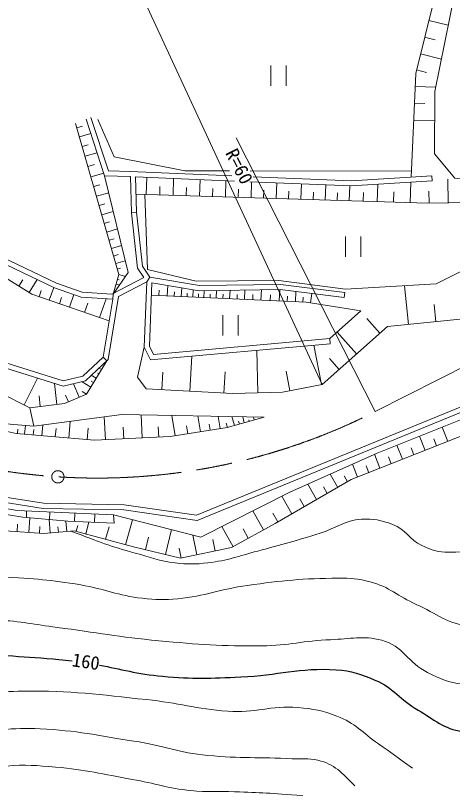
# Model space of a CAD drawing. Units: millimetres, scale not verified. Extents: x 40000 to 680000, y 20000 to 380000.
# Drawn here: x 169327 to 211955, y 242120 to 318286 of the extents above; entities that cross this region are included whole.
import ezdxf
from ezdxf.enums import TextEntityAlignment as Align

# ---------------------------------------------------------------- set-up
doc = ezdxf.new("R2010")
doc.units = ezdxf.units.MM
doc.header["$LTSCALE"] = 1000
doc.linetypes.add('CHAIN', pattern=[18.5, 12, -1.5, 3.5, -1.5])
for name, color, linetype, lineweight in [('M-BGD', 7, 'Continuous', 13), ('M-BMK', 2, 'CHAIN', 13), ('M-STR-HTXT', 7, 'Continuous', 13)]:
    doc.layers.add(name, color=color, linetype=linetype, lineweight=lineweight)
doc.styles.add('ＭＳ ゴシック', font='')
doc.styles.get('ＭＳ ゴシック').set_extended_font_data('MS Gothic')

msp = doc.modelspace()

# ---------------------------------------------------------------- linework, layer by layer
at = {"layer": 'M-BGD'}
for p, q in [((208371, 312645), (210307, 320443)), ((209653, 317808), (211542, 317340)), ((209248, 316178), (210267, 315925)), ((208843, 314547), (210882, 314041)), ((194237, 313427), (194237, 311427)), ((195737, 311427), (195737, 313427)), ((207916, 302512), (208371, 312645)), ((208455, 312980), (209434, 312737)), ((208314, 311376), (210331, 311286)), ((208241, 309731), (209269, 309685)), ((179399, 293007), (175187, 307750)), ((178383, 303121), (176683, 308317)), ((208167, 308086), (210223, 307994)), ((175308, 307326), (175861, 307484)), ((175561, 306441), (176668, 306757)), ((175830, 305498), (176419, 305667)), ((176099, 304556), (177277, 304893)), ((176386, 303553), (177013, 303732)), ((176673, 302550), (177926, 302908)), ((180514, 303054), (178383, 303121)), ((190443, 302639), (180514, 303054)), ((180530, 302554), (180635, 299055)), ((190702, 302127), (181030, 302532)), ((181030, 302532), (181134, 299090)), ((182082, 300825), (182135, 302486)), ((207942, 303091), (192214, 303125)), ((209989, 302140), (209958, 302639)), ((176946, 301591), (177546, 301763)), ((184698, 300741), (184750, 302377)), ((187273, 300659), (187324, 302269)), ((189808, 300579), (189858, 302163)), ((202112, 301650), (192184, 302065)), ((192302, 300499), (192352, 302058)), ((194757, 300421), (194806, 301956)), ((197173, 300344), (197222, 301854)), ((199552, 300269), (199599, 301755)), ((201892, 300194), (201939, 301657)), ((209989, 302140), (202112, 301650)), ((204615, 300107), (204669, 301809)), ((207820, 300005), (207884, 302009)), ((211555, 299986), (211516, 302320)), ((177220, 300633), (178419, 300975)), ((181081, 300856), (209510, 299952)), ((183390, 300783), (183416, 301601)), ((185986, 300700), (186011, 301505)), ((188540, 300619), (188566, 301411)), ((191055, 300539), (191080, 301319)), ((193530, 300460), (193554, 301227)), ((195965, 300383), (195989, 301138)), ((198363, 300306), (198386, 301050)), ((200722, 300231), (200745, 300963)), ((203253, 300151), (203281, 301002)), ((206218, 300056), (206249, 301058)), ((209688, 299955), (209668, 301122)), ((209510, 299952), (226643, 300236)), ((177478, 299732), (178040, 299893)), ((177735, 298832), (178860, 299154)), ((181134, 299090), (180637, 299036)), ((177976, 297986), (178505, 298137)), ((178218, 297140), (179275, 297443)), ((178445, 296346), (178942, 296488)), ((201507, 296712), (201507, 294712)), ((203007, 294712), (203007, 296712)), ((178672, 295551), (179665, 295835)), ((170918, 291072), (164201, 295227)), ((178885, 294805), (179352, 294938)), ((173130, 291687), (166848, 294689)), ((179099, 294059), (180031, 294325)), ((179249, 293531), (179579, 293625)), ((169646, 291859), (170036, 292490)), ((170655, 291235), (171436, 292496)), ((181856, 292696), (178714, 291088)), ((178851, 291079), (179399, 293007)), ((179261, 292522), (179426, 292475)), ((179398, 293003), (180058, 292816)), ((182138, 292279), (182433, 292736)), ((172615, 290484), (173045, 291727)), ((179125, 292041), (179455, 291948)), ((182138, 292279), (179373, 290864)), ((181883, 285888), (182138, 292279)), ((182635, 292194), (187235, 291410)), ((184129, 290907), (184175, 291932)), ((207661, 288122), (207285, 291900)), ((178467, 288457), (170918, 291072)), ((171620, 290829), (171836, 291450)), ((175738, 290778), (173130, 291687)), ((174581, 289803), (175007, 291032)), ((178819, 290580), (178851, 291079)), ((182587, 290976), (197675, 290299)), ((183309, 290944), (183332, 291456)), ((184813, 290876), (184832, 291303)), ((185497, 290846), (185535, 291700)), ((186066, 290820), (186082, 291176)), ((186636, 290794), (186668, 291507)), ((187174, 290770), (187189, 291106)), ((187235, 291410), (195137, 291529)), ((187711, 290746), (187741, 291418)), ((188305, 290719), (188322, 291091)), ((188899, 290693), (188933, 291435)), ((189557, 290663), (189575, 291074)), ((190214, 290634), (190251, 291455)), ((190941, 290601), (190961, 291055)), ((191668, 290568), (191709, 291477)), ((192472, 290532), (192495, 291035)), ((193276, 290496), (193321, 291501)), ((194166, 290456), (194191, 291012)), ((195055, 290416), (195105, 291528)), ((195137, 291529), (201380, 290738)), ((196636, 290345), (196680, 291333)), ((198095, 290231), (198240, 291136)), ((201380, 290738), (201443, 291234)), ((173598, 290144), (173811, 290758)), ((178819, 290580), (175738, 290778)), ((176052, 289294), (176370, 290213)), ((177522, 288785), (178159, 290623)), ((178819, 290580), (177884, 284938)), ((178349, 284690), (179373, 290864)), ((195845, 290381), (195868, 290875)), ((197368, 290312), (197389, 290770)), ((197675, 290299), (203032, 289439)), ((199979, 286731), (203032, 289439)), ((210331, 288387), (210165, 290056)), ((189549, 289034), (189549, 287034)), ((191049, 287034), (191049, 289034)), ((204881, 287267), (203618, 288685)), ((205611, 287918), (216920, 289042)), ((153533, 288486), (173960, 282086)), ((199248, 282252), (205611, 287918)), ((202612, 285247), (200712, 287381)), ((200024, 286233), (199979, 286731)), ((181883, 285888), (181209, 282958)), ((182479, 284664), (181883, 285888)), ((200024, 286233), (182479, 284664)), ((199182, 282239), (198440, 286091)), ((178227, 284575), (177884, 284938)), ((186334, 281600), (186521, 285025)), ((192977, 281438), (192863, 285593)), ((176133, 282599), (178349, 284690)), ((176253, 281312), (178227, 284575)), ((200905, 283727), (199955, 284794)), ((177450, 283291), (177332, 283363)), ((177709, 283719), (177472, 283863)), ((183594, 281750), (183688, 283463)), ((189654, 281419), (189767, 283494)), ((196101, 281646), (195730, 283572)), ((170166, 280270), (171464, 282868)), ((173960, 282086), (176133, 282599)), ((176932, 282436), (176695, 282579)), ((177191, 282864), (176717, 283151)), ((181209, 282958), (182068, 281834)), ((173366, 280311), (173118, 282349)), ((175530, 281005), (174970, 282324)), ((176674, 282008), (175819, 282525)), ((182068, 281834), (190533, 281371)), ((195361, 281503), (199248, 282252)), ((167729, 281488), (170727, 279989)), ((171735, 280112), (171611, 281132)), ((174107, 280401), (176253, 281312)), ((174475, 280557), (174195, 281217)), ((176260, 281324), (175833, 281583)), ((190533, 281371), (195361, 281503)), ((170727, 279989), (174107, 280401)), ((202084, 272965), (221662, 280720)), ((170727, 279989), (171091, 278197)), ((162956, 278858), (169373, 277476)), ((178084, 276859), (177976, 279097)), ((181686, 277033), (181578, 279285)), ((184896, 277241), (184578, 279228)), ((187366, 277636), (187119, 279179)), ((189284, 277943), (189092, 279142)), ((189985, 278055), (193575, 279056)), ((190686, 278250), (190444, 279116)), ((191649, 278519), (191488, 279096)), ((192130, 278653), (192090, 278798)), ((192612, 278788), (192532, 279076)), ((170204, 277404), (170279, 278263)), ((171896, 277256), (171988, 278314)), ((174510, 277028), (174653, 278662)), ((179885, 276946), (179831, 278072)), ((183294, 277110), (183246, 278115)), ((184420, 277165), (189985, 278055)), ((186131, 277438), (186007, 278210)), ((188325, 277789), (188229, 278389)), ((189993, 278057), (189872, 278490)), ((191167, 278385), (191087, 278673)), ((211517, 276701), (210967, 278088)), ((169373, 277476), (177030, 276809)), ((169517, 277464), (169554, 277893)), ((171050, 277330), (171096, 277859)), ((173203, 277142), (173274, 277959)), ((176296, 276873), (176393, 277989)), ((177030, 276809), (184420, 277165)), ((209298, 275822), (208750, 277204)), ((210407, 276262), (210133, 276955)), ((207086, 274946), (206541, 276323)), ((208192, 275384), (207918, 276075)), ((204883, 274073), (204344, 275434)), ((205985, 274510), (205712, 275198)), ((202706, 273211), (202204, 274479)), ((203795, 273642), (203525, 274323)), ((200773, 272210), (200027, 273507)), ((194645, 268686), (202084, 272965)), ((201718, 272754), (201378, 273345)), ((198698, 271018), (197831, 272526)), ((199735, 271614), (199363, 272262)), ((196284, 269629), (195296, 271347)), ((169481, 269940), (163867, 270956)), ((197491, 270323), (197057, 271078)), ((164350, 270194), (170040, 269305)), ((178880, 269508), (169481, 269940)), ((170403, 269898), (170374, 269274)), ((172669, 269794), (172636, 269065)), ((175113, 269681), (175076, 268870)), ((193527, 268063), (192490, 269924)), ((194910, 268839), (194416, 269698)), ((170040, 269305), (174434, 268899)), ((170615, 267809), (170703, 269244)), ((172698, 267769), (172587, 269070)), ((174315, 267907), (174228, 268918)), ((174434, 268899), (178931, 268695)), ((177055, 269592), (177017, 268782)), ((178931, 268695), (178880, 269508)), ((180068, 266600), (180733, 269040)), ((169466, 267880), (169511, 268597)), ((171657, 267744), (171697, 268396)), ((173507, 267838), (173463, 268343)), ((175252, 267914), (175407, 268485)), ((176165, 267665), (176476, 268806)), ((178116, 267132), (178449, 268352)), ((190550, 266405), (189449, 268381)), ((190409, 266326), (194645, 268686)), ((192038, 267234), (191520, 268164)), ((168344, 267949), (172095, 267717)), ((172095, 267717), (175046, 267970)), ((175046, 267970), (180841, 266389)), ((183951, 265648), (184531, 268079)), ((187023, 265623), (186623, 267549)), ((182006, 266111), (182296, 267327)), ((188795, 265991), (188565, 267099)), ((180841, 266389), (185435, 265294)), ((185482, 265303), (185282, 266266)), ((185435, 265294), (190409, 266326))]:
    msp.add_line(p, q, dxfattribs=at)
for points in [[(212185, 320557), (210250, 310880), (210193, 304790), (212185, 302399), (217479, 301773), (229375, 302342), (230229, 303822), (244345, 310823), (243491, 315263), (231481, 320045), (225903, 322663), (222829, 324826), (220268, 327672)], [(178714, 291088), (175838, 291272), (173321, 292150), (167107, 295120), (139607, 315479)], [(308448, 302241), (304496, 304793), (298882, 307561), (292455, 309263), (287044, 309746), (281532, 309568), (279474, 309314), (267687, 306012), (251785, 299306), (242996, 294911), (233775, 288840), (221048, 282108), (204613, 275554), (196077, 271744), (187415, 267349), (178880, 269508)], [(271394, 308901), (251582, 300729), (242044, 295903), (233238, 290070), (214521, 280788), (186981, 269484), (179917, 270498), (172065, 270651), (165986, 271594), (156562, 274140), (150125, 276045), (141337, 278681), (133695, 280333), (126201, 280871), (119049, 280717), (111812, 279485), (104630, 277296), (84983, 269345), (81572, 267463)], [(271547, 308424), (251791, 300274), (242296, 295470), (233488, 289636), (214728, 280332), (187045, 268969), (179876, 269999), (172021, 270151), (165882, 271105), (156426, 273659), (149982, 275566), (141212, 278197), (133624, 279836), (126188, 280370), (119096, 280218), (111928, 278998), (104797, 276824), (98086, 274117), (85198, 268893), (81649, 266934)], [(176208, 308162), (178017, 302632), (180530, 302554)], [(190193, 303130), (185831, 303139), (178944, 304505), (177350, 308148)], [(177884, 284938), (175887, 283055), (173978, 282604), (153723, 288951), (146181, 292800), (132694, 300196), (127337, 302515), (122937, 303534), (120120, 303158), (119749, 301256), (118070, 298011), (116773, 297255)], [(178017, 302632), (180310, 293178), (178851, 291079)], [(209958, 302639), (202107, 302150), (192505, 302552)], [(226643, 300236), (210373, 292084), (201511, 291555), (195030, 292415), (186962, 292349), (182201, 293473), (181949, 300829)], [(181856, 292696), (181230, 293623), (180637, 299036)], [(182433, 292736), (181713, 293800), (181134, 299090)], [(201443, 291234), (195165, 292029), (187274, 291911), (182433, 292736)], [(199979, 286731), (182778, 285192), (182388, 285994), (182635, 292194)], [(171091, 278197), (162956, 278858), (152306, 282687)], [(171091, 278197), (179688, 279321), (193575, 279056)]]:
    msp.add_lwpolyline(points, dxfattribs=at)
for points, knots in [([(304545, 297221), (302130, 298541), (301382, 298905), (299281, 299825), (296251, 301153), (294449, 301657), (291271, 302578), (289008, 303235), (287761, 303802), (285415, 304030), (283057, 304259), (281651, 304324), (279358, 303730), (276139, 302895), (274560, 301739), (271599, 300226), (269409, 299106), (268275, 298306), (266093, 297172), (263315, 295728), (261632, 295168), (258884, 293668), (255160, 291636), (253290, 290130), (249674, 287912), (245629, 285431), (243183, 284327), (239262, 281654), (236829, 279996), (235444, 279068), (233255, 277099), (230901, 274982), (229459, 273867), (227548, 271343), (225936, 269211), (225014, 267946), (224095, 265436), (223077, 262657), (223274, 260869), (222292, 258077), (221811, 256708), (221667, 255798), (220691, 254724), (219673, 253604), (218656, 253432), (217187, 253072), (215572, 252676), (214581, 252764), (212932, 252972), (211539, 253146), (210786, 253501), (209528, 254123), (207616, 255067), (207139, 256750), (205073, 257277), (203178, 257759), (202021, 257396), (200067, 257327), (197438, 257234), (195990, 256762), (193359, 256726), (189425, 256672), (187216, 256868), (183298, 257226), (179410, 257583), (177260, 258036), (173386, 258528), (171120, 258816), (169863, 259143), (167580, 259229), (166505, 259269), (166122, 259287), (164826, 259251)], [0, 0, 0, 0, 1, 1, 1, 2, 2, 2, 3, 3, 3, 4, 4, 4, 5, 5, 5, 6, 6, 6, 7, 7, 7, 8, 8, 8, 9, 9, 9, 10, 10, 10, 11, 11, 11, 12, 12, 12, 13, 13, 13, 14, 14, 14, 15, 15, 15, 16, 16, 16, 17, 17, 17, 18, 18, 18, 19, 19, 19, 20, 20, 20, 21, 21, 21, 22, 22, 22, 23, 23, 23, 24, 24, 24, 24]), ([(167730, 263484), (171488, 263242), (172609, 263207), (175689, 262683), (178056, 262280), (179308, 261632), (181696, 261381), (183038, 261240), (183807, 261203), (185150, 261331), (187845, 261588), (189276, 262264), (191958, 262633), (195397, 263106), (197346, 263322), (200818, 263333), (202038, 263337), (202740, 263287), (203921, 262983), (205819, 262496), (206632, 261565), (208427, 260781), (210446, 259898), (211479, 258755), (213683, 258728), (214807, 258715), (215557, 258746), (216486, 259379), (218209, 260553), (218678, 261802), (219840, 263534), (221223, 265596), (221427, 267084), (222743, 269190), (223980, 271169), (224969, 272077), (226547, 273795), (229494, 277005), (231382, 278581), (234657, 281454), (236691, 283239), (237921, 284143), (240163, 285659), (243853, 288155), (246278, 288967), (250124, 291215), (253236, 293034), (254976, 294061), (258033, 295971), (262312, 298644), (263670, 299614), (268785, 303129)], [0, 0, 0, 0, 1, 1, 1, 2, 2, 2, 3, 3, 3, 4, 4, 4, 5, 5, 5, 6, 6, 6, 7, 7, 7, 8, 8, 8, 9, 9, 9, 10, 10, 10, 11, 11, 11, 12, 12, 12, 13, 13, 13, 14, 14, 14, 15, 15, 15, 16, 16, 16, 17, 17, 17, 17]), ([(252622, 296454), (249070, 294279), (248150, 293722), (245319, 291916), (242959, 290411), (241564, 289673), (239312, 288012), (237535, 286701), (236633, 285845), (234957, 284408), (232718, 282486), (231628, 281215), (229300, 279402), (227007, 277615), (225552, 276846), (223193, 275147), (221947, 274249), (221121, 273886), (220040, 272794), (219028, 271773), (218869, 270876), (217988, 269741), (216969, 268429), (216612, 267347), (215134, 266587), (213756, 265879), (212779, 265839), (211230, 265886), (210314, 265914), (209813, 266163), (208977, 266537), (207724, 267098), (207416, 268126), (206124, 268589), (204986, 268998), (204277, 269166), (203070, 269090), (201423, 268986), (200642, 268230), (199066, 267738), (196697, 267000), (195360, 266615), (192959, 265986), (191073, 265493), (190039, 265061), (188103, 264835), (186860, 264690), (186142, 264684), (184900, 264835), (183341, 265025), (182509, 265370), (180995, 265786), (178492, 266474), (177656, 266833), (174708, 267941)], [0, 0, 0, 0, 1, 1, 1, 2, 2, 2, 3, 3, 3, 4, 4, 4, 5, 5, 5, 6, 6, 6, 7, 7, 7, 8, 8, 8, 9, 9, 9, 10, 10, 10, 11, 11, 11, 12, 12, 12, 13, 13, 13, 14, 14, 14, 15, 15, 15, 16, 16, 16, 17, 17, 17, 18, 18, 18, 18]), ([(135488, 249971), (138054, 251236), (138943, 251629), (140895, 253090), (142484, 254279), (142961, 255493), (144690, 256469), (145719, 257050), (146371, 257554), (147549, 257457), (148672, 257364), (149186, 256769), (150097, 256105), (151547, 255047), (151814, 253773), (153372, 252882), (154927, 251992), (155914, 251587), (157687, 251322), (159882, 250995), (161141, 251566), (163353, 251738), (165975, 251943), (167431, 252276), (170060, 252310), (174782, 252372), (177423, 251960), (182121, 251478), (185223, 251160), (186913, 250559), (190023, 250334), (192700, 250141), (194210, 250909), (196886, 250698), (198398, 250579), (199262, 250406), (200681, 249867), (202460, 249190), (203173, 248251), (204736, 247163), (206049, 246249), (206472, 245943), (208063, 244772)], [0, 0, 0, 0, 1, 1, 1, 2, 2, 2, 3, 3, 3, 4, 4, 4, 5, 5, 5, 6, 6, 6, 7, 7, 7, 8, 8, 8, 9, 9, 9, 10, 10, 10, 11, 11, 11, 12, 12, 12, 13, 13, 13, 14, 14, 14, 14]), ([(202448, 243056), (201116, 244338), (200489, 245164), (198809, 245552), (197858, 245771), (197289, 245661), (196314, 245708), (193107, 245861), (191297, 245729), (188100, 246019), (185236, 246280), (183715, 246984), (180873, 247423), (177311, 247974), (175324, 248460), (171723, 248619), (170222, 248685), (169371, 248674), (167876, 248515), (166280, 248345), (165390, 248180), (163821, 247839), (161949, 247432), (161001, 246388), (159090, 246539), (157000, 246705), (155955, 247539), (154100, 248515), (152129, 249550), (151547, 251035), (149473, 251842), (148359, 252275), (147626, 252613), (146457, 252362), (144857, 252018), (143751, 251873), (142610, 250698), (141990, 250060), (141713, 249688), (141311, 248827)], [0, 0, 0, 0, 1, 1, 1, 2, 2, 2, 3, 3, 3, 4, 4, 4, 5, 5, 5, 6, 6, 6, 7, 7, 7, 8, 8, 8, 9, 9, 9, 10, 10, 10, 11, 11, 11, 12, 12, 12, 13, 13, 13, 13]), ([(146041, 247163), (146869, 247644), (147477, 248010), (148433, 247839), (149353, 247675), (149662, 247051), (150408, 246487), (151525, 245644), (151960, 244912), (153164, 244200), (154441, 243444), (155327, 243264), (156803, 243108), (158817, 242896), (159949, 243419), (161950, 243732), (164503, 244132), (165878, 244707), (168448, 244980), (170306, 245177), (171368, 245021), (173231, 244876), (176183, 244645), (177800, 244190), (180717, 243680), (182957, 243289), (184174, 242822), (186436, 242588), (188093, 242417), (189034, 242542), (190699, 242484), (193301, 242394), (194142, 242327), (197353, 242120)], [0, 0, 0, 0, 1, 1, 1, 2, 2, 2, 3, 3, 3, 4, 4, 4, 5, 5, 5, 6, 6, 6, 7, 7, 7, 8, 8, 8, 9, 9, 9, 10, 10, 10, 11, 11, 11, 11])]:
    msp.add_open_spline(points, degree=3, knots=knots, dxfattribs=at)
at = {"layer": 'M-BGD', "lineweight": 25}
for points, knots in [([(177510, 254852), (179571, 254458), (181184, 253979), (183673, 253756), (186646, 253490), (188333, 253560), (191315, 253689), (194959, 253846), (196987, 254636), (200626, 254390), (202146, 254287), (202990, 253975), (204397, 253389), (206246, 252618), (206854, 251430), (208602, 250452), (210240, 249535), (211074, 248589), (212940, 248383), (215837, 248064), (217821, 248010), (220315, 249518), (222098, 250595), (223044, 251485), (224086, 253289), (225611, 255929), (225260, 257904), (226222, 260797), (227427, 264422), (227611, 266738), (229693, 269941), (231262, 272356), (233024, 272958), (235199, 274847), (237657, 276982), (238944, 278298), (241573, 280219), (244273, 282193), (245843, 283234), (248748, 284891), (249553, 285351), (250294, 285748), (250998, 286109)], [0, 0, 0, 0, 1, 1, 1, 2, 2, 2, 3, 3, 3, 4, 4, 4, 5, 5, 5, 6, 6, 6, 7, 7, 7, 8, 8, 8, 9, 9, 9, 10, 10, 10, 11, 11, 11, 12, 12, 12, 13, 13, 13, 14, 14, 14, 14]), ([(119559, 272845), (120514, 271563), (120777, 271058), (121435, 269841), (122994, 266962), (122813, 264918), (123905, 261832), (124614, 259828), (124793, 258589), (125874, 256759), (126803, 255187), (127553, 254360), (129077, 253355), (130480, 252431), (131404, 251716), (133082, 251787), (135448, 251886), (136453, 253340), (138421, 254657), (140877, 256299), (141813, 257809), (144262, 259462), (146090, 260697), (147072, 261572), (149167, 262266), (150149, 262591), (150785, 262678), (151803, 262499), (153708, 262164), (154472, 261078), (156075, 259996), (157858, 258793), (158446, 257392), (160480, 256693), (162295, 256068), (163444, 256261), (165352, 256058), (169077, 255662), (171262, 255669), (174840, 255254)], [0, 0, 0, 0, 1, 1, 1, 2, 2, 2, 3, 3, 3, 4, 4, 4, 5, 5, 5, 6, 6, 6, 7, 7, 7, 8, 8, 8, 9, 9, 9, 10, 10, 10, 11, 11, 11, 12, 12, 12, 13, 13, 13, 13])]:
    msp.add_open_spline(points, degree=3, knots=knots, dxfattribs=at)
at = {"layer": 'M-BMK'}
msp.add_line((204429, 279610), (262438, 309125), dxfattribs=at)
msp.add_circle((173453, 273236), 600, dxfattribs=at)
msp.add_arc((177295, 333024), 59911, 248.71451, 296.93104, dxfattribs=at)
at = {"layer": 'M-STR-HTXT'}
for p, q in [((199248, 282252), (170293, 344826)), ((204429, 279610), (190842, 306357))]:
    msp.add_line(p, q, dxfattribs=at)

# ---------------------------------------------------------------- texts
at = {"layer": 'M-BGD', "style": 'ＭＳ ゴシック'}
msp.add_text('160', height=1320, rotation=351.573, dxfattribs=at).set_placement((176041, 254150), align=Align.BOTTOM_CENTER)
at = {"layer": 'M-STR-HTXT', "style": 'ＭＳ ゴシック'}
msp.add_text('R=60', height=1320, rotation=296.931, dxfattribs=at).set_placement((189401, 304689), align=Align.BOTTOM_LEFT)

doc.saveas('drawing.dxf')
